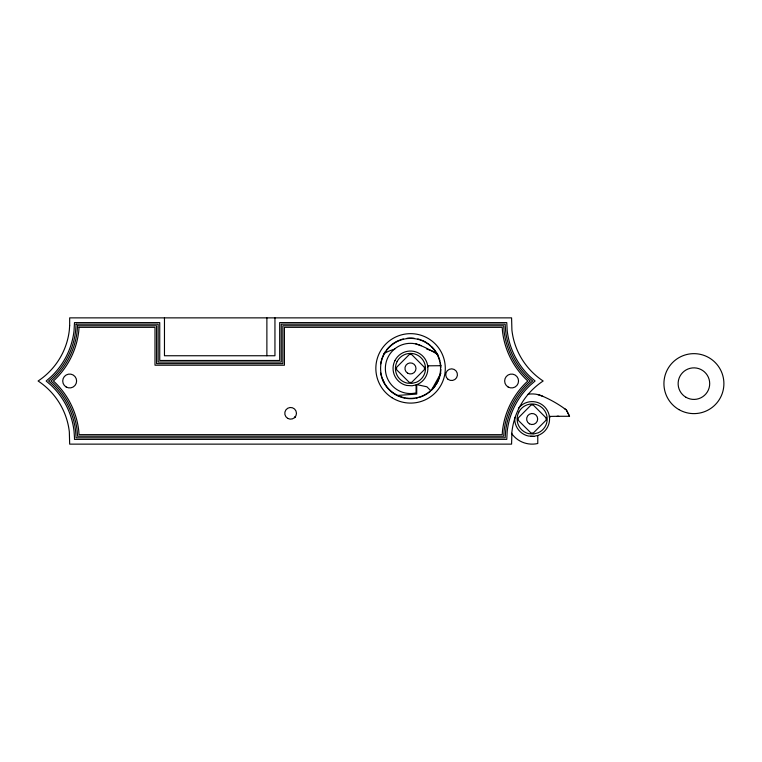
<?xml version="1.0" encoding="UTF-8"?>
<svg xmlns="http://www.w3.org/2000/svg" width="762" height="762" viewBox="0 0 762 762"><rect width="100%" height="100%" fill="white"/><g stroke="black" fill="none" stroke-linecap="round" stroke-linejoin="round"><path stroke-width="1.14" d="M436.855 382.819L438.455 379.409M431.825 389.477L440.865 373.247M427.663 365.722L427.806 366.808L428.625 365.817L441.074 365.703M549.354 416.309L549.488 417.395L550.316 416.404L558.698 416.281M427.806 366.808L428.625 365.817M549.488 417.395L550.316 416.404M294.561 417.652L295.542 416.481L295.046 417.062M514.817 417.366A17.421 17.421 0 0 0 528.352 436.026L533.762 436.369L538.02 435.416A17.421 17.421 0 0 0 546.259 408.803A17.421 17.421 0 0 0 518.398 408.346M396.869 395.488L416.728 394.068L416.728 384.591L426.891 386.791L430.835 390.735M557.108 416.281L569.538 416.281L566.376 409.966L564.375 408.508M530.514 436.359L533.762 436.369M415.804 343.9L421.119 345.729M537.486 394.487L542.811 396.307M436.597 352.539L434.35 351.901A57.731 57.731 0 0 0 426.749 349.12M569.538 416.281L566.376 409.966A116.957 116.957 0 0 0 540.515 395.345A25.117 25.117 0 0 0 528.076 394.249M382.695 379.409L384.296 382.819M537.772 435.483L537.772 443.503A25.117 25.117 0 0 1 511.464 433.264M416.09 384.896L416.09 392.916A25.117 25.117 0 0 1 386.391 375.59L385.991 374.066A25.117 25.117 0 0 1 418.833 344.767A116.957 116.957 0 0 1 437.893 354.673M274.949 317.868L274.949 355.749L164.468 355.749L164.468 317.868M266.881 317.868L266.881 355.749M440.865 369.284A30.299 30.299 0 0 1 440.379 373.837M439.998 375.628A30.299 30.299 0 0 1 436.016 384.829M435.512 385.591A30.299 30.299 0 0 1 431.34 390.439M429.978 391.649A30.299 30.299 0 0 1 428.53 392.782M427.787 393.316A30.299 30.299 0 0 1 419.586 397.307M417.824 397.793A30.299 30.299 0 0 1 416.033 398.183M414.223 398.459A30.299 30.299 0 0 1 406.918 398.459M405.108 398.183A30.299 30.299 0 0 1 400.688 397.021M399.831 396.707A30.299 30.299 0 0 1 382.238 379.124M381.924 378.257A30.299 30.299 0 0 1 381.381 376.514M381.152 375.628A30.299 30.299 0 0 1 380.619 372.932M380.619 363.817A30.299 30.299 0 0 1 381.152 361.121M381.381 360.236A30.299 30.299 0 0 1 381.924 358.492M382.238 357.626A30.299 30.299 0 0 1 383.334 355.111M383.743 354.292A30.299 30.299 0 0 1 385.639 351.158M386.715 349.682A30.299 30.299 0 0 1 398.974 340.376M399.831 340.043A30.299 30.299 0 0 1 403.317 338.947M406.918 338.29A30.299 30.299 0 0 1 414.223 338.29M417.824 338.947A30.299 30.299 0 0 1 421.319 340.043M422.167 340.376A30.299 30.299 0 0 1 427.025 342.929M427.787 343.433A30.299 30.299 0 0 1 429.978 345.1M431.34 346.31A30.299 30.299 0 0 1 435.512 351.158M436.016 351.92A30.299 30.299 0 0 1 436.969 353.492M437.407 354.292A30.299 30.299 0 0 1 439.998 361.121M440.379 362.912A30.299 30.299 0 0 1 440.865 367.455M384.048 353.416A57.731 57.731 0 0 1 394.773 349.12M424.434 367.332L424.434 369.57L411.651 382.4L409.308 382.4L396.583 369.732L396.583 367.351L409.356 354.473L411.594 354.473L424.434 367.332M546.125 417.919L546.116 420.148L533.343 432.987L530.99 432.987L518.274 420.319L518.274 417.938L531.038 405.06L533.276 405.06L546.125 417.919M74.505 437.845L74.486 439.398L506.768 439.398L507.206 431.292A75.238 75.238 0 0 1 530.247 385.201L535.076 381L530.247 376.799A75.238 75.238 0 0 1 507.206 330.708L506.768 322.602L279.683 322.602L279.683 360.483L159.734 360.483L159.734 322.602L74.486 322.602L74.047 330.708A75.238 75.238 0 0 1 50.997 376.799L46.177 381L50.997 385.201A75.238 75.238 0 0 1 74.047 431.292L74.505 437.845M69.666 325.507L69.332 330.165A70.495 70.495 0 0 1 38.1 381A70.495 70.495 0 0 1 69.332 431.835L69.666 444.132L511.588 444.132L511.912 431.835A70.495 70.495 0 0 1 543.154 381A70.495 70.495 0 0 1 511.912 330.165L511.588 317.868L69.666 317.868L69.666 325.507M76.086 324.183L75.619 330.889A76.81 76.81 0 0 1 52.083 377.942L48.578 381L52.083 384.058A76.81 76.81 0 0 1 75.619 431.111L76.086 437.807L505.158 437.817L505.635 431.111A76.81 76.81 0 0 1 529.161 384.058L532.667 381L529.161 377.942A76.81 76.81 0 0 1 505.635 330.889L505.158 324.193L281.264 324.183L281.264 362.064L158.153 362.064L158.153 324.183L76.086 324.183M77.562 325.765L77.181 331.07A78.391 78.391 0 0 1 53.178 379.095L50.978 381L53.178 382.905A78.391 78.391 0 0 1 77.181 430.93L77.562 436.226L503.692 436.235L504.063 430.93A78.391 78.391 0 0 1 528.076 382.905L530.266 381L528.076 379.095A78.391 78.391 0 0 1 504.063 331.07L503.692 325.774L282.845 325.765L282.845 363.636L156.581 363.636L156.581 325.765L77.562 325.765M79.029 327.336L78.753 331.251A79.972 79.972 0 0 1 54.264 380.238L53.388 381L54.264 381.762A79.972 79.972 0 0 1 78.753 430.749L79.029 434.645L502.215 434.664L502.491 430.749A79.972 79.972 0 0 1 526.99 381.762L527.866 381L526.99 380.238A79.972 79.972 0 0 1 502.491 331.251L502.225 327.355L284.417 327.336L284.417 365.217L155 365.217L155 327.336L79.029 327.336M394.945 360.55L393.744 363.579A17.421 17.421 0 0 0 406.67 385.439L412.071 385.782L416.338 384.839A17.421 17.421 0 0 0 423.539 356.93A17.421 17.421 0 0 0 394.945 360.55M397.088 361.559L396.03 364.236A15.04 15.04 0 0 0 407.165 383.124L411.928 383.41L416.433 382.248A15.04 15.04 0 0 0 421.757 358.502A15.04 15.04 0 0 0 397.526 360.778L397.088 361.559M518.779 412.147L517.712 414.823A15.04 15.04 0 0 0 517.998 424.12A15.069 15.069 0 0 0 528.866 433.702L533.61 433.997L538.124 432.835A15.04 15.04 0 0 0 543.439 409.08A15.04 15.04 0 0 0 519.208 411.366L518.779 412.147M529.39 423.796A5.524 5.524 0 0 0 537.677 419.014A5.524 5.524 0 0 0 529.39 414.233A5.524 5.524 0 0 0 529.39 423.796M686.019 397.307A15.783 15.783 0 0 0 709.698 383.638A15.783 15.783 0 0 0 686.019 369.97A15.783 15.783 0 0 0 686.019 397.307M678.923 409.604A29.985 29.985 0 0 0 723.9 383.638A29.985 29.985 0 0 0 678.923 357.664A29.985 29.985 0 0 0 678.923 409.604M407.708 373.218A5.524 5.524 0 0 0 415.995 368.427A5.524 5.524 0 0 0 407.708 363.645A5.524 5.524 0 0 0 407.708 373.218M287.703 418.376A5.839 5.839 0 0 0 296.466 413.318A5.839 5.839 0 0 0 287.703 408.261A5.839 5.839 0 0 0 287.703 418.376M448.037 379.314A5.839 5.839 0 0 0 457.381 375.447A5.839 5.839 0 0 0 449.361 369.284A5.839 5.839 0 0 0 448.037 379.314M66.189 387.01A6.944 6.944 0 0 0 76.61 381A6.944 6.944 0 0 0 66.189 374.99A6.944 6.944 0 0 0 66.189 387.01M508.111 387.01A6.944 6.944 0 0 0 518.531 381A6.944 6.944 0 0 0 508.111 374.99A6.944 6.944 0 0 0 508.111 387.01M391.963 397.688A34.719 34.719 0 0 0 445.265 369.837A34.719 34.719 0 0 0 394.497 337.595A34.719 34.719 0 0 0 391.963 397.688M395.583 394.345A29.985 29.985 0 0 0 440.56 368.37A29.985 29.985 0 0 0 395.583 342.405A29.985 29.985 0 0 0 395.583 394.345"/></g></svg>
